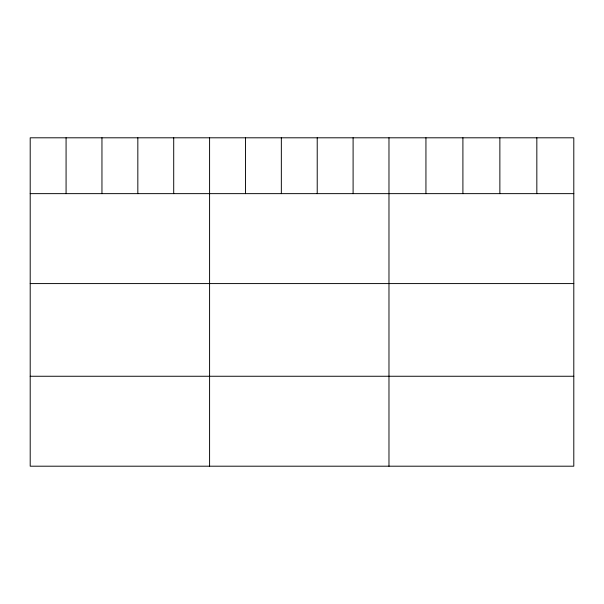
<?xml version="1.0" encoding="UTF-8"?>
<svg xmlns="http://www.w3.org/2000/svg" width="604" height="604" viewBox="0 0 604 604"><rect width="100%" height="100%" fill="white"/><g stroke="black" fill="none" stroke-linecap="round" stroke-linejoin="round"><path stroke-width="0.91" d="M573.8 193.642L573.8 466.197L30.2 466.197L30.2 137.803L573.8 137.803L573.8 193.642L30.2 193.642M30.2 283.586L573.8 283.586M30.2 376.254L573.8 376.254M536.835 137.803L536.835 193.642M499.87 137.803L499.87 193.642M462.906 137.803L462.906 193.642M425.941 137.803L425.941 193.642M388.976 137.803L388.976 466.197M353.098 137.803L353.098 193.642M317.221 137.803L317.221 193.642M281.343 137.803L281.343 193.642M245.466 137.803L245.466 193.642M209.588 137.803L209.588 466.197M173.71 137.803L173.71 193.642M137.833 137.803L137.833 193.642M101.955 137.803L101.955 193.642M66.078 137.803L66.078 193.642"/></g></svg>
